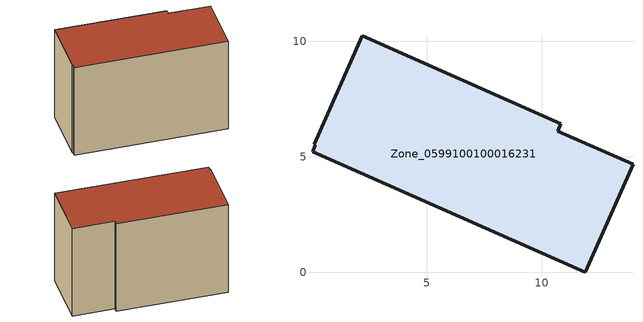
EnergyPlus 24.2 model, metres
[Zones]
Zone_0599100100016231
 floor ground (C_G): 0.18,5.52 0.13,5.54 2.2,10.24 10.82,6.44 10.68,6.11 13.95,4.68 11.88,0 0.05,5.22 z0
 wall outside (C_F): 0.05,5.22 11.88,0 13.95,4.68 10.68,6.11 10.82,6.44 2.2,10.24 0.13,5.54 0.18,5.52 0.05,5.22 z0:8.64
 roof outside (C_R): 0.18,5.52 0.05,5.22 11.88,0 13.95,4.68 10.68,6.11 10.82,6.44 2.2,10.24 0.13,5.54 z8.64
[BUILDING]
Pand.0599100100016231: North Axis=0; Terrain=City; Loads Convergence Tolerance Value=0.04; Temperature Convergence Tolerance Value=0.4; Solar Distribution=FullExterior; Maximum Number of Warmup Days=25; Minimum Number of Warmup Days=1
[Site:Location]
Rotterdam.The.Hague.AP_ZH_NLD Design_Conditions: Latitude=51.96; Longitude=4.45; Time Zone=1; Elevation=-4.5
[SITE:GROUNDTEMPERATURE:BUILDINGSURFACE]
18, 18, 18, 18, 18, 18, 18, 18, 18, 18, 18, 18
[MATERIAL] Thermal Absorptance=0.9; Solar Absorptance=0.7; Visible Absorptance=0.7
Name | Roughness | Thickness | Conductivity | Density | Specific Heat
G.TC.2015-2018 | MediumSmooth | 0.15 | 0.0428571 | 540 | 1210
F.TC.2015-2018 | Rough | 0.3 | 0.0666667 | 1920 | 840
R.TC.2015-2018 | MediumRough | 0.2 | 0.0333333 | 1500 | 1000
[CONSTRUCTION]
C_G: G.TC.2015-2018
C_F: F.TC.2015-2018
C_R: R.TC.2015-2018
[ZONE]
Zone_0599100100016231: Type=1; Multiplier=1; Ceiling Height=Autocalculate; Volume=Autocalculate; Floor Area=autocalculate; Part of Total Floor Area=Yes
[ZONEINFILTRATION:DESIGNFLOWRATE]
Infil_Zone_0599100100016231: Zone or ZoneList or Space or SpaceList=Zone_0599100100016231; Schedule=AlwaysOn; Design Flow Rate Calculation Method=Flow/Area; Flow Rate per Floor Area=0.0015; Constant Term Coefficient=1; Temperature Term Coefficient=0; Velocity Term Coefficient=0; Velocity Squared Term Coefficient=0
[HVACTEMPLATE:ZONE:IDEALLOADSAIRSYSTEM]
Zone_0599100100016231: Maximum Heating Supply Air Temperature=50; Minimum Cooling Supply Air Temperature=13; Maximum Heating Supply Air Humidity Ratio=0.0156; Minimum Cooling Supply Air Humidity Ratio=0.0077; Heating Limit=NoLimit; Cooling Limit=NoLimit; Dehumidification Control Type=ConstantSensibleHeatRatio; Cooling Sensible Heat Ratio=0.7; Dehumidification Setpoint=60; Humidification Control Type=None; Humidification Setpoint=30; Outdoor Air Method=None; Outdoor Air Flow Rate per Person=0.00944; Outdoor Air Flow Rate per Zone Floor Area=0; Outdoor Air Flow Rate per Zone=0; Demand Controlled Ventilation Type=None; Outdoor Air Economizer Type=NoEconomizer; Heat Recovery Type=None; Sensible Heat Recovery Effectiveness=0.7; Latent Heat Recovery Effectiveness=0.65
[ZONECONTROL:THERMOSTAT]
ThermostatControl_Zone_0599100100016231: Zone or ZoneList=Zone_0599100100016231; Control Type Schedule=DualSetpointControlType; Control 1=Thermostat_Zone_0599100100016231; Temperature Difference Between Cutout And Setpoint=0
[THERMOSTATSETPOINT:DUALSETPOINT]
Thermostat_Zone_0599100100016231: Heating Setpoint Temperature Schedule=HeatingSetpoint_Zone_0599100100016231; Cooling Setpoint Temperature Schedule=CoolingSetpoint_Zone_0599100100016231
[SCHEDULE:COMPACT]
HeatingSetpoint_Zone_0599100100016231: Through: 12/31, For: AllDays, Until: 24:00, 21
CoolingSetpoint_Zone_0599100100016231: Through: 12/31, For: AllDays, Until: 24:00, 24
DualSetpointControlType: Through: 12/31, For: AllDays, Until: 24:00, 4
AlwaysOn: Through: 12/31, For: AllDays, Until: 24:00, 1
